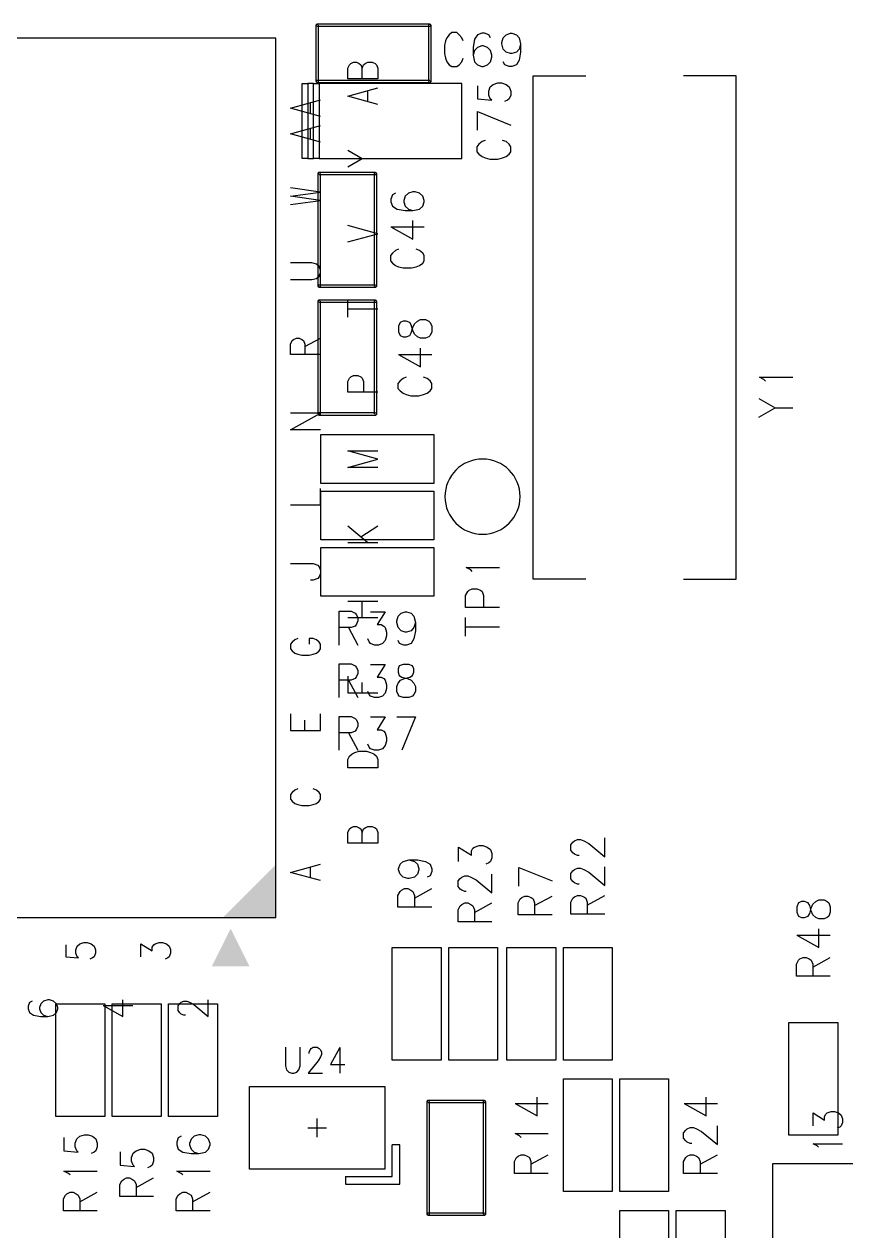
# Model space of a CAD drawing. Extents: x 295 to 953, y 10 to 290.
# Drawn here: x 682.5 to 726.2, y 149.9 to 214.2 of the extents above; entities that cross this region are included whole.
import ezdxf

# ---------------------------------------------------------------- set-up
doc = ezdxf.new("R2010")
doc.units = 0
doc.header["$LTSCALE"] = 5
doc.header["$MEASUREMENT"] = 0
doc.layers.add('13_C-SILK_GBR', color=7, linetype='CONTINUOUS')

msp = doc.modelspace()

# ---------------------------------------------------------------- linework, layer by layer
at = {"layer": '13_C-SILK_GBR', "color": 7}
for p, q in [((698.024, 214.12), (698.058, 214.154)), ((698.058, 214.154), (698.024, 214.12)), ((698.024, 214.1), (698.024, 214.12)), ((698.024, 214.12), (698.024, 214.08)), ((698.024, 211.1), (698.024, 214.1)), ((698.024, 214.08), (698.058, 214.046)), ((698.058, 214.154), (698.098, 214.154)), ((698.078, 214.154), (698.058, 214.154)), ((704.078, 214.154), (698.078, 214.154)), ((698.078, 214.046), (704.078, 214.046)), ((698.098, 214.154), (698.132, 214.12)), ((698.132, 214.1), (698.132, 211.1)), ((704.024, 214.12), (704.058, 214.154)), ((704.024, 214.1), (704.024, 214.12)), ((704.024, 211.1), (704.024, 214.1)), ((704.058, 214.154), (704.098, 214.154)), ((704.078, 214.046), (704.098, 214.046)), ((704.132, 214.12), (704.098, 214.154)), ((704.098, 214.154), (704.132, 214.12)), ((704.098, 214.046), (704.132, 214.08)), ((704.132, 214.08), (704.132, 214.12)), ((704.132, 214.1), (704.132, 211.1)), ((695.878, 213.4), (649.078, 213.4)), ((695.878, 166.6), (695.878, 213.4)), ((704.98, 213.428), (704.91, 213.264)), ((705.11, 213.59), (704.98, 213.428)), ((705.238, 213.7), (705.11, 213.59)), ((705.508, 213.7), (705.238, 213.7)), ((705.636, 213.59), (705.508, 213.7)), ((705.776, 213.428), (705.636, 213.59)), ((705.846, 213.264), (705.776, 213.428)), ((706.45, 213.346), (706.38, 212.91)), ((706.61, 213.59), (706.45, 213.346)), ((706.838, 213.672), (706.61, 213.59)), ((706.988, 213.672), (706.838, 213.672)), ((707.216, 213.59), (706.988, 213.672)), ((707.296, 213.428), (707.216, 213.59)), ((707.91, 213.182), (707.98, 213.428)), ((707.98, 213.428), (708.14, 213.59)), ((708.14, 213.59), (708.368, 213.672)), ((708.368, 213.672), (708.438, 213.672)), ((708.438, 213.672), (708.676, 213.59)), ((708.676, 213.59), (708.826, 213.428)), ((708.826, 213.428), (708.906, 213.1)), ((704.91, 213.264), (704.85, 213.018)), ((704.85, 213.018), (704.85, 212.582)), ((706.38, 212.91), (706.38, 212.5)), ((706.45, 212.746), (706.38, 212.5)), ((706.61, 212.91), (706.45, 212.746)), ((706.838, 212.99), (706.61, 212.91)), ((706.908, 212.99), (706.838, 212.99)), ((707.136, 212.91), (706.908, 212.99)), ((707.296, 212.746), (707.136, 212.91)), ((707.376, 212.5), (707.296, 212.746)), ((707.91, 213.1), (707.91, 213.182)), ((707.98, 212.828), (707.91, 213.1)), ((708.14, 212.664), (707.98, 212.828)), ((708.368, 212.582), (708.14, 212.664)), ((708.676, 212.664), (708.438, 212.582)), ((708.826, 212.828), (708.676, 212.664)), ((708.906, 213.1), (708.826, 212.828)), ((708.906, 212.664), (708.826, 212.228)), ((708.906, 213.1), (708.906, 212.664)), ((699.8, 211.99), (699.874, 212.052)), ((699.874, 212.052), (700.02, 212.122)), ((700.02, 212.122), (700.164, 212.122)), ((700.164, 212.122), (700.31, 212.052)), ((700.31, 212.052), (700.408, 211.99)), ((700.552, 211.99), (700.626, 212.052)), ((700.626, 212.052), (700.77, 212.122)), ((700.77, 212.122), (701.014, 212.122)), ((701.014, 212.122), (701.158, 212.052)), ((701.158, 212.052), (701.232, 211.99)), ((704.85, 212.582), (704.91, 212.336)), ((704.91, 212.336), (704.98, 212.146)), ((704.98, 212.146), (705.11, 211.982)), ((705.636, 211.982), (705.776, 212.146)), ((705.776, 212.146), (705.846, 212.336)), ((706.38, 212.5), (706.45, 212.146)), ((706.45, 212.146), (706.61, 211.982)), ((707.136, 211.982), (707.296, 212.146)), ((707.296, 212.146), (707.376, 212.39)), ((707.376, 212.39), (707.376, 212.5)), ((708.06, 211.982), (707.98, 212.146)), ((708.438, 212.582), (708.368, 212.582)), ((708.826, 212.228), (708.676, 211.982)), ((699.704, 211.804), (699.8, 211.99)), ((699.704, 211.238), (699.704, 211.804)), ((700.408, 211.99), (700.48, 211.804)), ((700.48, 211.804), (700.552, 211.99)), ((700.48, 211.238), (700.48, 211.804)), ((701.232, 211.99), (701.304, 211.804)), ((701.304, 211.804), (701.304, 211.238)), ((705.11, 211.982), (705.238, 211.9)), ((705.238, 211.9), (705.508, 211.9)), ((705.508, 211.9), (705.636, 211.982)), ((706.61, 211.982), (706.838, 211.9)), ((706.838, 211.9), (706.908, 211.9)), ((706.908, 211.9), (707.136, 211.982)), ((708.288, 211.9), (708.06, 211.982)), ((708.438, 211.9), (708.288, 211.9)), ((708.676, 211.982), (708.438, 211.9)), ((709.578, 184.6), (709.578, 211.4)), ((709.578, 211.4), (712.378, 211.4)), ((720.378, 211.4), (717.578, 211.4)), ((720.378, 184.6), (720.378, 211.4)), ((697.278, 207), (697.278, 211)), ((697.278, 211), (697.578, 211)), ((697.878, 211), (697.578, 211)), ((697.578, 211), (697.578, 207)), ((697.878, 207), (697.878, 211)), ((697.878, 211), (698.178, 211)), ((698.058, 211.154), (698.024, 211.12)), ((698.024, 211.12), (698.024, 211.08)), ((698.024, 211.08), (698.058, 211.046)), ((698.058, 211.046), (698.024, 211.08)), ((698.078, 211.154), (698.058, 211.154)), ((698.098, 211.046), (698.058, 211.046)), ((704.078, 211.154), (698.078, 211.154)), ((698.078, 211.046), (704.078, 211.046)), ((698.132, 211.08), (698.098, 211.046)), ((698.132, 211.1), (698.132, 211.08)), ((705.778, 211), (698.178, 211)), ((698.178, 211), (698.178, 207)), ((701.304, 211.238), (699.704, 211.238)), ((699.704, 210.312), (701.304, 210.762)), ((704.058, 211.046), (704.024, 211.08)), ((704.098, 211.046), (704.058, 211.046)), ((704.078, 211.046), (704.098, 211.046)), ((704.132, 211.12), (704.098, 211.154)), ((704.098, 211.046), (704.132, 211.08)), ((704.132, 211.08), (704.098, 211.046)), ((704.132, 211.08), (704.132, 211.12)), ((704.132, 211.1), (704.132, 211.08)), ((705.778, 207), (705.778, 211)), ((706.606, 210.878), (706.606, 210.172)), ((707.206, 210.59), (707.288, 210.808)), ((707.288, 210.808), (707.45, 210.948)), ((707.45, 210.948), (707.696, 211.028)), ((707.696, 211.028), (707.888, 211.028)), ((707.888, 211.028), (708.132, 210.948)), ((708.132, 210.948), (708.296, 210.808)), ((708.296, 210.808), (708.378, 210.59)), ((696.656, 209.672), (698.256, 210.122)), ((701.304, 209.878), (699.704, 210.312)), ((700.77, 210.038), (700.77, 210.594)), ((706.606, 210.172), (707.368, 210.102)), ((707.206, 210.38), (707.206, 210.59)), ((707.288, 210.172), (707.206, 210.38)), ((707.368, 210.102), (707.288, 210.172)), ((708.214, 210.102), (708.05, 210.032)), ((708.296, 210.172), (708.214, 210.102)), ((708.378, 210.38), (708.296, 210.172)), ((708.378, 210.59), (708.378, 210.38)), ((698.256, 209.238), (696.656, 209.672)), ((697.722, 209.398), (697.722, 209.954)), ((706.606, 208.502), (706.606, 209.498)), ((706.606, 209.498), (708.378, 208.782)), ((696.656, 208.312), (698.256, 208.762)), ((698.256, 207.878), (696.656, 208.312)), ((697.722, 208.038), (697.722, 208.594)), ((706.688, 207.758), (706.578, 207.63)), ((706.578, 207.63), (706.578, 207.36)), ((706.85, 207.898), (706.688, 207.758)), ((707.014, 207.968), (706.85, 207.898)), ((708.132, 207.898), (707.942, 207.968)), ((708.296, 207.758), (708.132, 207.898)), ((708.378, 207.63), (708.296, 207.758)), ((708.378, 207.36), (708.378, 207.63)), ((697.578, 207), (697.278, 207)), ((697.578, 207), (697.878, 207)), ((698.178, 207), (697.878, 207)), ((698.178, 207), (705.778, 207)), ((699.704, 207.442), (700.48, 207)), ((699.704, 206.558), (700.48, 207)), ((700.48, 207), (701.304, 207)), ((706.578, 207.36), (706.688, 207.232)), ((706.688, 207.232), (706.85, 207.102)), ((706.85, 207.102), (707.014, 207.032)), ((707.014, 207.032), (707.26, 206.972)), ((707.26, 206.972), (707.696, 206.972)), ((707.696, 206.972), (707.942, 207.032)), ((707.942, 207.032), (708.132, 207.102)), ((708.132, 207.102), (708.296, 207.232)), ((708.296, 207.232), (708.378, 207.36)), ((698.124, 206.22), (698.158, 206.254)), ((698.158, 206.254), (698.124, 206.22)), ((698.124, 206.2), (698.124, 206.22)), ((698.124, 206.22), (698.124, 206.18)), ((698.158, 206.254), (698.198, 206.254)), ((698.178, 206.254), (698.158, 206.254)), ((701.178, 206.254), (698.178, 206.254)), ((698.198, 206.254), (698.232, 206.22)), ((701.124, 206.22), (701.158, 206.254)), ((701.124, 206.2), (701.124, 206.22)), ((701.158, 206.254), (701.198, 206.254)), ((701.198, 206.254), (701.232, 206.22)), ((701.232, 206.22), (701.198, 206.254)), ((701.232, 206.18), (701.232, 206.22)), ((698.124, 200.2), (698.124, 206.2)), ((698.124, 206.18), (698.158, 206.146)), ((698.178, 206.146), (701.178, 206.146)), ((698.232, 206.2), (698.232, 200.2)), ((701.124, 200.2), (701.124, 206.2)), ((701.178, 206.146), (701.198, 206.146)), ((701.198, 206.146), (701.232, 206.18)), ((701.232, 206.2), (701.232, 200.2)), ((698.256, 205.212), (696.656, 205.442)), ((696.656, 204.992), (698.256, 205.212)), ((698.256, 204.77), (696.656, 204.992)), ((702.088, 205.068), (702.006, 204.84)), ((702.25, 205.148), (702.088, 205.068)), ((702.768, 204.988), (702.688, 204.76)), ((702.932, 205.148), (702.768, 204.988)), ((703.178, 205.228), (702.932, 205.148)), ((703.288, 205.228), (703.178, 205.228)), ((703.532, 205.148), (703.288, 205.228)), ((703.696, 204.988), (703.532, 205.148)), ((703.778, 204.76), (703.696, 204.988)), ((696.656, 204.558), (698.256, 204.77)), ((702.006, 204.84), (702.006, 204.69)), ((702.006, 204.69), (702.088, 204.462)), ((702.088, 204.462), (702.332, 204.302)), ((702.332, 204.302), (702.768, 204.232)), ((702.688, 204.76), (702.688, 204.69)), ((702.688, 204.69), (702.768, 204.462)), ((702.768, 204.462), (702.932, 204.302)), ((702.932, 204.302), (703.178, 204.232)), ((703.178, 204.232), (703.532, 204.302)), ((703.532, 204.302), (703.696, 204.462)), ((703.696, 204.462), (703.778, 204.69)), ((703.778, 204.69), (703.778, 204.76)), ((702.768, 204.232), (703.178, 204.232)), ((703.178, 202.702), (703.178, 203.698)), ((701.304, 202.992), (699.704, 203.442)), ((702.006, 203.36), (703.178, 202.702)), ((702.006, 203.36), (703.778, 203.36)), ((699.704, 202.558), (701.304, 202.992)), ((702.088, 201.958), (701.978, 201.83)), ((701.978, 201.83), (701.978, 201.56)), ((702.25, 202.098), (702.088, 201.958)), ((702.414, 202.168), (702.25, 202.098)), ((703.532, 202.098), (703.342, 202.168)), ((703.696, 201.958), (703.532, 202.098)), ((703.778, 201.83), (703.696, 201.958)), ((703.778, 201.56), (703.778, 201.83)), ((697.796, 201.442), (696.656, 201.442)), ((698.038, 201.372), (697.796, 201.442)), ((698.184, 201.248), (698.038, 201.372)), ((698.256, 201.062), (698.184, 201.248)), ((701.978, 201.56), (702.088, 201.432)), ((702.088, 201.432), (702.25, 201.302)), ((702.25, 201.302), (702.414, 201.232)), ((702.414, 201.232), (702.66, 201.172)), ((702.66, 201.172), (703.096, 201.172)), ((703.096, 201.172), (703.342, 201.232)), ((703.342, 201.232), (703.532, 201.302)), ((703.532, 201.302), (703.696, 201.432)), ((703.696, 201.432), (703.778, 201.56)), ((696.656, 200.558), (697.796, 200.558)), ((697.796, 200.558), (698.038, 200.62)), ((698.038, 200.62), (698.184, 200.744)), ((698.184, 200.744), (698.256, 200.938)), ((698.256, 200.938), (698.256, 201.062)), ((698.158, 200.254), (698.124, 200.22)), ((698.124, 200.22), (698.124, 200.18)), ((698.124, 200.18), (698.158, 200.146)), ((698.158, 200.146), (698.124, 200.18)), ((698.178, 200.254), (698.158, 200.254)), ((698.198, 200.146), (698.158, 200.146)), ((701.178, 200.254), (698.178, 200.254)), ((698.178, 200.146), (701.178, 200.146)), ((698.232, 200.18), (698.198, 200.146)), ((698.232, 200.2), (698.232, 200.18)), ((701.158, 200.146), (701.124, 200.18)), ((701.198, 200.146), (701.158, 200.146)), ((701.178, 200.146), (701.198, 200.146)), ((701.232, 200.22), (701.198, 200.254)), ((701.232, 200.18), (701.198, 200.146)), ((701.198, 200.146), (701.232, 200.18)), ((701.232, 200.18), (701.232, 200.22)), ((701.232, 200.2), (701.232, 200.18)), ((698.124, 199.42), (698.158, 199.454)), ((698.158, 199.454), (698.124, 199.42)), ((698.124, 199.4), (698.124, 199.42)), ((698.124, 199.42), (698.124, 199.38)), ((698.124, 193.4), (698.124, 199.4)), ((698.124, 199.38), (698.158, 199.346)), ((698.158, 199.454), (698.198, 199.454)), ((698.178, 199.454), (698.158, 199.454)), ((701.178, 199.454), (698.178, 199.454)), ((698.178, 199.346), (701.178, 199.346)), ((698.198, 199.454), (698.232, 199.42)), ((698.232, 199.4), (698.232, 193.4)), ((699.704, 198.558), (699.704, 199.442)), ((701.124, 199.42), (701.158, 199.454)), ((701.124, 199.4), (701.124, 199.42)), ((701.124, 193.4), (701.124, 199.4)), ((701.158, 199.454), (701.198, 199.454)), ((701.178, 199.346), (701.198, 199.346)), ((701.232, 199.42), (701.198, 199.454)), ((701.198, 199.454), (701.232, 199.42)), ((701.198, 199.346), (701.232, 199.38)), ((701.232, 199.38), (701.232, 199.42)), ((701.232, 199.4), (701.232, 193.4)), ((699.704, 199), (701.304, 199)), ((702.488, 198.278), (702.406, 198.07)), ((702.406, 198.07), (702.406, 197.78)), ((702.65, 198.348), (702.488, 198.278)), ((702.814, 198.348), (702.65, 198.348)), ((703.006, 198.278), (702.814, 198.348)), ((703.088, 198.138), (703.006, 198.278)), ((703.168, 197.85), (703.088, 198.138)), ((703.088, 197.712), (703.168, 198)), ((703.168, 198), (703.25, 198.208)), ((703.25, 198.208), (703.414, 198.348)), ((703.414, 198.348), (703.578, 198.428)), ((703.578, 198.428), (703.85, 198.428)), ((703.85, 198.428), (704.014, 198.348)), ((704.014, 198.348), (704.096, 198.278)), ((704.096, 198.278), (704.178, 198.07)), ((704.178, 198.07), (704.178, 197.78)), ((696.656, 197.124), (696.752, 197.31)), ((696.752, 197.31), (696.826, 197.372)), ((696.826, 197.372), (696.972, 197.442)), ((696.972, 197.442), (697.116, 197.442)), ((697.116, 197.442), (697.262, 197.372)), ((697.262, 197.372), (697.36, 197.31)), ((697.36, 197.31), (697.432, 197.124)), ((697.432, 196.992), (698.256, 197.442)), ((702.406, 197.78), (702.488, 197.572)), ((702.488, 197.572), (702.65, 197.502)), ((702.65, 197.502), (702.814, 197.502)), ((702.814, 197.502), (703.006, 197.572)), ((703.006, 197.572), (703.088, 197.712)), ((703.25, 197.642), (703.168, 197.85)), ((703.414, 197.502), (703.25, 197.642)), ((703.578, 197.432), (703.414, 197.502)), ((703.85, 197.432), (703.578, 197.432)), ((704.014, 197.502), (703.85, 197.432)), ((704.096, 197.572), (704.014, 197.502)), ((704.178, 197.78), (704.096, 197.572)), ((696.656, 196.558), (696.656, 197.124)), ((697.432, 197.124), (697.432, 196.558)), ((703.578, 195.902), (703.578, 196.898)), ((698.256, 196.558), (696.656, 196.558)), ((702.406, 196.56), (703.578, 195.902)), ((702.406, 196.56), (704.178, 196.56)), ((699.704, 195.124), (699.8, 195.31)), ((699.8, 195.31), (699.874, 195.372)), ((699.874, 195.372), (700.02, 195.442)), ((700.02, 195.442), (700.238, 195.442)), ((700.238, 195.442), (700.408, 195.372)), ((700.408, 195.372), (700.48, 195.31)), ((700.48, 195.31), (700.552, 195.124)), ((702.65, 195.298), (702.488, 195.158)), ((702.814, 195.368), (702.65, 195.298)), ((703.932, 195.298), (703.742, 195.368)), ((704.096, 195.158), (703.932, 195.298)), ((721.85, 195.236), (721.606, 195.354)), ((721.606, 195.354), (723.378, 195.354)), ((699.704, 194.558), (699.704, 195.124)), ((700.552, 195.124), (700.552, 194.558)), ((702.488, 195.158), (702.378, 195.03)), ((702.378, 195.03), (702.378, 194.76)), ((702.378, 194.76), (702.488, 194.632)), ((704.178, 195.03), (704.096, 195.158)), ((704.096, 194.632), (704.178, 194.76)), ((704.178, 194.76), (704.178, 195.03)), ((721.932, 195.156), (721.85, 195.236)), ((701.304, 194.558), (699.704, 194.558)), ((702.488, 194.632), (702.65, 194.502)), ((702.65, 194.502), (702.814, 194.432)), ((702.814, 194.432), (703.06, 194.372)), ((703.06, 194.372), (703.496, 194.372)), ((703.496, 194.372), (703.742, 194.432)), ((703.742, 194.432), (703.932, 194.502)), ((703.932, 194.502), (704.096, 194.632)), ((721.578, 194.232), (722.45, 193.734)), ((696.656, 192.558), (698.256, 193.442)), ((698.256, 193.442), (696.656, 193.442)), ((698.158, 193.454), (698.124, 193.42)), ((698.124, 193.42), (698.124, 193.38)), ((698.158, 193.346), (698.124, 193.38)), ((698.124, 193.38), (698.158, 193.346)), ((698.178, 193.454), (698.158, 193.454)), ((701.178, 193.454), (698.178, 193.454)), ((698.232, 193.38), (698.198, 193.346)), ((698.232, 193.4), (698.232, 193.38)), ((701.158, 193.346), (701.124, 193.38)), ((701.232, 193.42), (701.198, 193.454)), ((701.232, 193.38), (701.198, 193.346)), ((701.198, 193.346), (701.232, 193.38)), ((701.232, 193.38), (701.232, 193.42)), ((701.232, 193.4), (701.232, 193.38)), ((721.578, 193.238), (722.45, 193.734)), ((722.45, 193.734), (723.378, 193.734)), ((698.198, 193.346), (698.158, 193.346)), ((698.178, 193.346), (701.178, 193.346)), ((701.198, 193.346), (701.158, 193.346)), ((701.178, 193.346), (701.198, 193.346)), ((698.256, 192.558), (696.656, 192.558)), ((698.278, 189.7), (698.278, 192.3)), ((698.278, 192.3), (704.278, 192.3)), ((704.278, 192.3), (704.278, 189.7)), ((701.304, 191), (699.704, 191.442)), ((699.704, 191.442), (701.304, 191.442)), ((699.704, 190.558), (701.304, 191)), ((701.304, 190.558), (699.704, 190.558)), ((704.278, 189.7), (698.278, 189.7)), ((698.256, 188.558), (698.256, 189.442)), ((698.278, 186.7), (698.278, 189.3)), ((698.278, 189.3), (704.278, 189.3)), ((704.278, 189.3), (704.278, 186.7)), ((696.656, 188.558), (698.256, 188.558)), ((699.704, 187.442), (700.77, 186.558)), ((700.408, 186.868), (701.304, 187.442)), ((704.278, 186.7), (698.278, 186.7)), ((698.278, 183.7), (698.278, 186.3)), ((698.278, 186.3), (704.278, 186.3)), ((699.704, 186.558), (701.304, 186.558)), ((704.278, 186.3), (704.278, 183.7)), ((696.656, 185.434), (697.868, 185.434)), ((697.868, 185.434), (698.11, 185.344)), ((698.11, 185.344), (698.184, 185.256)), ((698.184, 185.256), (698.256, 185.088)), ((698.256, 185.088), (698.256, 184.902)), ((706.25, 185.1), (706.006, 185.22)), ((706.006, 185.22), (707.778, 185.22)), ((706.332, 185.02), (706.25, 185.1)), ((697.868, 184.558), (697.722, 184.558)), ((698.11, 184.646), (697.868, 184.558)), ((698.184, 184.734), (698.11, 184.646)), ((698.256, 184.902), (698.184, 184.734)), ((712.378, 184.6), (709.578, 184.6)), ((717.578, 184.6), (720.378, 184.6)), ((705.978, 183.74), (706.088, 183.948)), ((705.978, 183.102), (705.978, 183.74)), ((706.088, 183.948), (706.168, 184.018)), ((706.168, 184.018), (706.332, 184.098)), ((706.332, 184.098), (706.578, 184.098)), ((706.578, 184.098), (706.768, 184.018)), ((706.768, 184.018), (706.85, 183.948)), ((706.85, 183.948), (706.932, 183.74)), ((706.932, 183.74), (706.932, 183.102)), ((704.278, 183.7), (698.278, 183.7)), ((699.704, 183.442), (701.304, 183.442)), ((700.48, 182.558), (700.48, 183.442)), ((707.778, 183.102), (705.978, 183.102)), ((699.25, 181.1), (699.25, 182.9)), ((699.25, 182.9), (699.888, 182.9)), ((699.704, 182.558), (701.304, 182.558)), ((699.888, 182.9), (700.096, 182.79)), ((700.096, 182.79), (700.166, 182.71)), ((700.166, 182.71), (700.246, 182.546)), ((700.246, 182.546), (700.246, 182.382)), ((700.92, 182.872), (701.696, 182.872)), ((701.696, 182.872), (701.268, 182.19)), ((702.31, 182.382), (702.38, 182.628)), ((702.38, 182.628), (702.54, 182.79)), ((702.54, 182.79), (702.768, 182.872)), ((702.768, 182.872), (702.838, 182.872)), ((702.838, 182.872), (703.076, 182.79)), ((703.076, 182.79), (703.226, 182.628)), ((703.226, 182.628), (703.306, 182.3)), ((705.978, 181.572), (705.978, 182.568)), ((699.888, 182.028), (699.25, 182.028)), ((699.738, 182.028), (700.246, 181.1)), ((700.096, 182.11), (699.888, 182.028)), ((700.166, 182.218), (700.096, 182.11)), ((700.246, 182.382), (700.166, 182.218)), ((701.268, 182.19), (701.486, 182.19)), ((701.486, 182.19), (701.626, 182.11)), ((701.626, 182.11), (701.696, 182.028)), ((701.696, 182.028), (701.776, 181.782)), ((702.31, 182.3), (702.31, 182.382)), ((702.38, 182.028), (702.31, 182.3)), ((702.54, 181.864), (702.38, 182.028)), ((702.768, 181.782), (702.54, 181.864)), ((703.076, 181.864), (702.838, 181.782)), ((703.226, 182.028), (703.076, 181.864)), ((703.306, 182.3), (703.226, 182.028)), ((703.306, 181.864), (703.226, 181.428)), ((703.306, 182.3), (703.306, 181.864)), ((705.978, 182.07), (707.778, 182.07)), ((696.752, 181.256), (696.656, 181.142)), ((696.898, 181.38), (696.752, 181.256)), ((697.044, 181.442), (696.898, 181.38)), ((697.868, 181.442), (697.65, 181.442)), ((697.65, 181.442), (697.65, 181.142)), ((698.038, 181.38), (697.868, 181.442)), ((698.184, 181.256), (698.038, 181.38)), ((698.256, 181.142), (698.184, 181.256)), ((700.85, 181.264), (700.78, 181.428)), ((700.92, 181.182), (700.85, 181.264)), ((701.128, 181.1), (700.92, 181.182)), ((701.556, 181.182), (701.348, 181.1)), ((701.696, 181.346), (701.556, 181.182)), ((701.776, 181.59), (701.696, 181.346)), ((701.776, 181.782), (701.776, 181.59)), ((702.46, 181.182), (702.38, 181.346)), ((702.688, 181.1), (702.46, 181.182)), ((702.838, 181.782), (702.768, 181.782)), ((703.076, 181.182), (702.838, 181.1)), ((703.226, 181.428), (703.076, 181.182)), ((696.656, 181.142), (696.656, 180.902)), ((696.656, 180.902), (696.752, 180.788)), ((696.752, 180.788), (696.898, 180.672)), ((696.898, 180.672), (697.044, 180.612)), ((697.044, 180.612), (697.262, 180.558)), ((697.262, 180.558), (697.65, 180.558)), ((697.65, 180.558), (697.868, 180.612)), ((697.868, 180.612), (698.038, 180.672)), ((698.038, 180.672), (698.184, 180.788)), ((698.184, 180.788), (698.256, 180.902)), ((698.256, 180.902), (698.256, 181.142)), ((701.348, 181.1), (701.128, 181.1)), ((702.838, 181.1), (702.688, 181.1)), ((699.25, 178.3), (699.25, 180.1)), ((699.25, 180.1), (699.888, 180.1)), ((699.888, 180.1), (700.096, 179.99)), ((700.096, 179.99), (700.166, 179.91)), ((700.166, 179.91), (700.246, 179.746)), ((700.92, 180.072), (701.696, 180.072)), ((701.696, 180.072), (701.268, 179.39)), ((702.45, 179.99), (702.38, 179.828)), ((702.658, 180.072), (702.45, 179.99)), ((702.948, 180.072), (702.658, 180.072)), ((703.156, 179.99), (702.948, 180.072)), ((703.226, 179.828), (703.156, 179.99)), ((699.704, 179.442), (699.704, 178.558)), ((700.096, 179.31), (699.888, 179.228)), ((700.166, 179.418), (700.096, 179.31)), ((700.246, 179.582), (700.166, 179.418)), ((700.246, 179.746), (700.246, 179.582)), ((701.268, 179.39), (701.486, 179.39)), ((701.486, 179.39), (701.626, 179.31)), ((701.626, 179.31), (701.696, 179.228)), ((702.38, 179.828), (702.38, 179.664)), ((702.38, 179.664), (702.45, 179.472)), ((702.45, 179.472), (702.59, 179.39)), ((702.52, 179.228), (702.728, 179.31)), ((702.59, 179.39), (702.878, 179.31)), ((702.728, 179.31), (703.016, 179.39)), ((702.878, 179.31), (703.086, 179.228)), ((703.016, 179.39), (703.156, 179.472)), ((703.156, 179.472), (703.226, 179.664)), ((703.226, 179.664), (703.226, 179.828)), ((699.888, 179.228), (699.25, 179.228)), ((699.738, 179.228), (700.246, 178.3)), ((700.48, 178.558), (700.48, 179.098)), ((700.85, 178.464), (700.78, 178.628)), ((701.696, 179.228), (701.776, 178.982)), ((701.776, 178.79), (701.696, 178.546)), ((701.776, 178.982), (701.776, 178.79)), ((702.31, 178.9), (702.38, 179.064)), ((702.31, 178.628), (702.31, 178.9)), ((702.38, 178.464), (702.31, 178.628)), ((702.38, 179.064), (702.52, 179.228)), ((703.086, 179.228), (703.226, 179.064)), ((703.226, 179.064), (703.306, 178.9)), ((703.306, 178.628), (703.226, 178.464)), ((703.306, 178.9), (703.306, 178.628)), ((699.704, 178.558), (701.304, 178.558)), ((700.92, 178.382), (700.85, 178.464)), ((701.128, 178.3), (700.92, 178.382)), ((701.348, 178.3), (701.128, 178.3)), ((701.556, 178.382), (701.348, 178.3)), ((701.696, 178.546), (701.556, 178.382)), ((702.45, 178.382), (702.38, 178.464)), ((702.658, 178.3), (702.45, 178.382)), ((702.948, 178.3), (702.658, 178.3)), ((703.156, 178.382), (702.948, 178.3)), ((703.226, 178.464), (703.156, 178.382)), ((696.656, 177.442), (696.656, 176.558)), ((698.256, 176.558), (698.256, 177.442)), ((697.432, 176.558), (697.432, 177.098)), ((699.25, 175.5), (699.25, 177.3)), ((699.25, 177.3), (699.888, 177.3)), ((699.888, 177.3), (700.096, 177.19)), ((700.096, 177.19), (700.166, 177.11)), ((700.166, 177.11), (700.246, 176.946)), ((700.246, 176.782), (700.166, 176.618)), ((700.246, 176.946), (700.246, 176.782)), ((700.92, 177.272), (701.696, 177.272)), ((701.696, 177.272), (701.268, 176.59)), ((702.31, 177.272), (703.306, 177.272)), ((703.306, 177.272), (702.59, 175.5)), ((696.656, 176.558), (698.256, 176.558)), ((699.888, 176.428), (699.25, 176.428)), ((699.738, 176.428), (700.246, 175.5)), ((700.096, 176.51), (699.888, 176.428)), ((700.166, 176.618), (700.096, 176.51)), ((701.268, 176.59), (701.486, 176.59)), ((701.486, 176.59), (701.626, 176.51)), ((701.626, 176.51), (701.696, 176.428)), ((701.696, 176.428), (701.776, 176.182)), ((701.776, 176.182), (701.776, 175.99)), ((700.092, 175.372), (700.31, 175.442)), ((700.31, 175.442), (700.698, 175.442)), ((700.698, 175.442), (700.916, 175.372)), ((700.85, 175.664), (700.78, 175.828)), ((700.92, 175.582), (700.85, 175.664)), ((701.128, 175.5), (700.92, 175.582)), ((701.348, 175.5), (701.128, 175.5)), ((701.556, 175.582), (701.348, 175.5)), ((701.696, 175.746), (701.556, 175.582)), ((701.776, 175.99), (701.696, 175.746)), ((699.704, 175), (699.8, 175.186)), ((699.704, 174.558), (699.704, 175)), ((699.8, 175.186), (699.946, 175.31)), ((699.946, 175.31), (700.092, 175.372)), ((700.916, 175.372), (701.086, 175.31)), ((701.086, 175.31), (701.232, 175.186)), ((701.232, 175.186), (701.304, 175)), ((701.304, 175), (701.304, 174.558)), ((701.304, 174.558), (699.704, 174.558)), ((696.752, 173.256), (696.656, 173.142)), ((696.656, 173.142), (696.656, 172.902)), ((696.656, 172.902), (696.752, 172.788)), ((696.898, 173.38), (696.752, 173.256)), ((697.044, 173.442), (696.898, 173.38)), ((698.038, 173.38), (697.868, 173.442)), ((698.184, 173.256), (698.038, 173.38)), ((698.256, 173.142), (698.184, 173.256)), ((698.184, 172.788), (698.256, 172.902)), ((698.256, 172.902), (698.256, 173.142)), ((696.752, 172.788), (696.898, 172.672)), ((696.898, 172.672), (697.044, 172.612)), ((697.044, 172.612), (697.262, 172.558)), ((697.262, 172.558), (697.65, 172.558)), ((697.65, 172.558), (697.868, 172.612)), ((697.868, 172.612), (698.038, 172.672)), ((698.038, 172.672), (698.184, 172.788)), ((699.704, 171.124), (699.8, 171.31)), ((699.704, 170.558), (699.704, 171.124)), ((699.8, 171.31), (699.874, 171.372)), ((699.874, 171.372), (700.02, 171.442)), ((700.02, 171.442), (700.164, 171.442)), ((700.164, 171.442), (700.31, 171.372)), ((700.31, 171.372), (700.408, 171.31)), ((700.408, 171.31), (700.48, 171.124)), ((700.48, 171.124), (700.552, 171.31)), ((700.48, 170.558), (700.48, 171.124)), ((700.552, 171.31), (700.626, 171.372)), ((700.626, 171.372), (700.77, 171.442)), ((700.77, 171.442), (701.014, 171.442)), ((701.014, 171.442), (701.158, 171.372)), ((701.158, 171.372), (701.232, 171.31)), ((701.232, 171.31), (701.304, 171.124)), ((701.304, 171.124), (701.304, 170.558)), ((701.304, 170.558), (699.704, 170.558)), ((705.606, 169.572), (705.606, 170.348)), ((705.606, 170.348), (706.288, 169.92)), ((706.288, 170.138), (706.368, 170.278)), ((706.368, 170.278), (706.45, 170.348)), ((706.45, 170.348), (706.696, 170.428)), ((706.696, 170.428), (706.888, 170.428)), ((706.888, 170.428), (707.132, 170.348)), ((707.132, 170.348), (707.296, 170.208)), ((711.578, 170.47), (711.688, 170.608)), ((711.578, 170.18), (711.578, 170.47)), ((711.688, 170.608), (711.768, 170.678)), ((711.768, 170.678), (711.932, 170.748)), ((711.932, 170.748), (712.096, 170.748)), ((712.096, 170.748), (712.26, 170.678)), ((712.26, 170.678), (712.532, 170.538)), ((712.532, 170.538), (713.378, 169.832)), ((713.378, 169.832), (713.378, 170.828)), ((702.65, 169.582), (702.978, 169.662)), ((702.978, 169.662), (703.25, 169.582)), ((702.978, 169.662), (703.414, 169.662)), ((703.414, 169.662), (703.85, 169.582)), ((706.288, 169.92), (706.288, 170.138)), ((707.296, 170.208), (707.378, 170)), ((707.378, 169.78), (707.296, 169.572)), ((707.378, 170), (707.378, 169.78)), ((711.688, 170.042), (711.578, 170.18)), ((711.768, 169.972), (711.688, 170.042)), ((711.932, 169.902), (711.768, 169.972)), ((712.014, 169.902), (711.932, 169.902)), ((696.656, 168.992), (698.256, 169.442)), ((698.256, 168.558), (696.656, 168.992)), ((697.722, 168.718), (697.722, 169.274)), ((702.406, 169.194), (702.488, 169.434)), ((702.406, 169.126), (702.406, 169.194)), ((702.488, 168.896), (702.406, 169.126)), ((702.488, 169.434), (702.65, 169.582)), ((703.25, 169.582), (703.414, 169.434)), ((703.414, 169.434), (703.496, 169.194)), ((703.496, 169.126), (703.414, 168.896)), ((703.496, 169.194), (703.496, 169.126)), ((703.85, 169.582), (704.096, 169.434)), ((704.096, 169.434), (704.178, 169.194)), ((704.178, 169.046), (704.096, 168.816)), ((704.178, 169.194), (704.178, 169.046)), ((707.214, 169.502), (707.05, 169.432)), ((707.296, 169.572), (707.214, 169.502)), ((708.806, 168.268), (708.806, 169.262)), ((708.806, 169.262), (710.578, 168.546)), ((711.578, 168.94), (711.688, 169.078)), ((711.688, 169.078), (711.768, 169.148)), ((711.768, 169.148), (711.932, 169.218)), ((711.932, 169.218), (712.096, 169.218)), ((712.096, 169.218), (712.26, 169.148)), ((712.26, 169.148), (712.532, 169.008)), ((712.532, 169.008), (713.378, 168.302)), ((713.378, 168.302), (713.378, 169.298)), ((702.65, 168.738), (702.488, 168.896)), ((702.896, 168.668), (702.65, 168.738)), ((702.978, 168.668), (702.896, 168.668)), ((703.25, 168.738), (702.978, 168.668)), ((703.414, 168.896), (703.25, 168.738)), ((704.096, 168.816), (703.932, 168.738)), ((705.578, 168.54), (705.688, 168.678)), ((705.578, 168.25), (705.578, 168.54)), ((705.688, 168.678), (705.768, 168.748)), ((705.768, 168.748), (705.932, 168.818)), ((705.932, 168.818), (706.096, 168.818)), ((706.096, 168.818), (706.26, 168.748)), ((706.26, 168.748), (706.532, 168.608)), ((706.532, 168.608), (707.378, 167.902)), ((707.378, 167.902), (707.378, 168.898)), ((711.578, 168.65), (711.578, 168.94)), ((711.688, 168.512), (711.578, 168.65)), ((711.768, 168.442), (711.688, 168.512)), ((711.932, 168.372), (711.768, 168.442)), ((712.014, 168.372), (711.932, 168.372)), ((702.378, 167.774), (702.488, 167.984)), ((702.378, 167.138), (702.378, 167.774)), ((702.488, 167.984), (702.568, 168.052)), ((702.568, 168.052), (702.732, 168.132)), ((702.732, 168.132), (702.896, 168.132)), ((702.896, 168.132), (703.06, 168.052)), ((703.06, 168.052), (703.168, 167.984)), ((703.168, 167.984), (703.25, 167.774)), ((703.25, 167.626), (704.178, 168.132)), ((703.25, 167.774), (703.25, 167.138)), ((705.688, 168.112), (705.578, 168.25)), ((705.768, 168.042), (705.688, 168.112)), ((705.932, 167.972), (705.768, 168.042)), ((706.014, 167.972), (705.932, 167.972)), ((708.968, 167.652), (709.132, 167.732)), ((709.132, 167.732), (709.296, 167.732)), ((709.296, 167.732), (709.46, 167.652)), ((709.65, 167.226), (710.578, 167.732)), ((711.688, 167.618), (711.768, 167.688)), ((711.768, 167.688), (711.932, 167.768)), ((711.932, 167.768), (712.096, 167.768)), ((712.096, 167.768), (712.26, 167.688)), ((712.26, 167.688), (712.368, 167.618)), ((712.45, 167.26), (713.378, 167.768)), ((704.178, 167.138), (702.378, 167.138)), ((705.578, 167.01), (705.688, 167.218)), ((705.688, 167.218), (705.768, 167.288)), ((705.768, 167.288), (705.932, 167.368)), ((705.932, 167.368), (706.096, 167.368)), ((706.096, 167.368), (706.26, 167.288)), ((706.26, 167.288), (706.368, 167.218)), ((706.368, 167.218), (706.45, 167.01)), ((706.45, 166.86), (707.378, 167.368)), ((708.778, 167.374), (708.888, 167.584)), ((708.778, 166.738), (708.778, 167.374)), ((708.888, 167.584), (708.968, 167.652)), ((709.46, 167.652), (709.568, 167.584)), ((709.568, 167.584), (709.65, 167.374)), ((709.65, 167.374), (709.65, 166.738)), ((711.578, 167.41), (711.688, 167.618)), ((711.578, 166.772), (711.578, 167.41)), ((712.368, 167.618), (712.45, 167.41)), ((712.45, 167.41), (712.45, 166.772)), ((723.688, 167.378), (723.606, 167.17)), ((723.606, 167.17), (723.606, 166.88)), ((723.85, 167.448), (723.688, 167.378)), ((724.014, 167.448), (723.85, 167.448)), ((724.206, 167.378), (724.014, 167.448)), ((724.288, 167.238), (724.206, 167.378)), ((724.368, 166.95), (724.288, 167.238)), ((724.288, 166.812), (724.368, 167.1)), ((724.368, 167.1), (724.45, 167.308)), ((724.45, 167.308), (724.614, 167.448)), ((724.614, 167.448), (724.778, 167.528)), ((724.778, 167.528), (725.05, 167.528)), ((725.05, 167.528), (725.214, 167.448)), ((725.214, 167.448), (725.296, 167.378)), ((725.296, 167.378), (725.378, 167.17)), ((725.378, 167.17), (725.378, 166.88)), ((649.078, 166.6), (695.878, 166.6)), ((705.578, 166.372), (705.578, 167.01)), ((706.45, 167.01), (706.45, 166.372)), ((710.578, 166.738), (708.778, 166.738)), ((713.378, 166.772), (711.578, 166.772)), ((723.606, 166.88), (723.688, 166.672)), ((723.688, 166.672), (723.85, 166.602)), ((723.85, 166.602), (724.014, 166.602)), ((724.014, 166.602), (724.206, 166.672)), ((724.206, 166.672), (724.288, 166.812)), ((724.45, 166.742), (724.368, 166.95)), ((724.614, 166.602), (724.45, 166.742)), ((724.778, 166.532), (724.614, 166.602)), ((725.05, 166.532), (724.778, 166.532)), ((725.214, 166.602), (725.05, 166.532)), ((725.296, 166.672), (725.214, 166.602)), ((725.378, 166.88), (725.296, 166.672)), ((707.378, 166.372), (705.578, 166.372)), ((724.778, 165.002), (724.778, 165.998)), ((684.702, 165.132), (684.702, 164.504)), ((685.308, 165.07), (685.454, 165.194)), ((685.454, 165.194), (685.672, 165.264)), ((685.672, 165.264), (685.842, 165.264)), ((685.842, 165.264), (686.06, 165.194)), ((686.06, 165.194), (686.206, 165.07)), ((688.702, 164.504), (688.702, 165.194)), ((688.702, 165.194), (689.308, 164.814)), ((689.308, 165.008), (689.382, 165.132)), ((689.382, 165.132), (689.454, 165.194)), ((689.454, 165.194), (689.672, 165.264)), ((689.672, 165.264), (689.842, 165.264)), ((689.842, 165.264), (690.06, 165.194)), ((690.06, 165.194), (690.206, 165.07)), ((723.606, 165.66), (724.778, 165.002)), ((723.606, 165.66), (725.378, 165.66)), ((684.702, 164.504), (685.382, 164.442)), ((685.236, 164.876), (685.308, 165.07)), ((685.236, 164.69), (685.236, 164.876)), ((685.308, 164.504), (685.236, 164.69)), ((685.382, 164.442), (685.308, 164.504)), ((686.206, 164.504), (686.132, 164.442)), ((686.206, 165.07), (686.278, 164.876)), ((686.278, 164.69), (686.206, 164.504)), ((686.278, 164.876), (686.278, 164.69)), ((689.308, 164.814), (689.308, 165.008)), ((690.206, 164.504), (690.132, 164.442)), ((690.206, 165.07), (690.278, 164.884)), ((690.278, 164.69), (690.206, 164.504)), ((690.278, 164.884), (690.278, 164.69)), ((702.078, 159), (702.078, 165)), ((702.078, 165), (704.678, 165)), ((704.678, 165), (704.678, 159)), ((705.078, 159), (705.078, 165)), ((705.078, 165), (707.678, 165)), ((707.678, 165), (707.678, 159)), ((708.178, 159), (708.178, 165)), ((708.178, 165), (710.778, 165)), ((710.778, 165), (710.778, 159)), ((711.178, 159), (711.178, 165)), ((711.178, 165), (713.778, 165)), ((713.778, 165), (713.778, 159)), ((723.768, 164.388), (723.932, 164.468)), ((723.932, 164.468), (724.096, 164.468)), ((724.096, 164.468), (724.26, 164.388)), ((724.45, 163.96), (725.378, 164.468)), ((686.132, 164.442), (685.988, 164.38)), ((690.132, 164.442), (689.988, 164.38)), ((723.578, 164.11), (723.688, 164.318)), ((723.578, 163.472), (723.578, 164.11)), ((723.688, 164.318), (723.768, 164.388)), ((724.26, 164.388), (724.368, 164.318)), ((724.368, 164.318), (724.45, 164.11)), ((724.45, 164.11), (724.45, 163.472)), ((725.378, 163.472), (723.578, 163.472)), ((682.774, 162.074), (682.702, 161.872)), ((682.92, 162.146), (682.774, 162.074)), ((683.382, 162.004), (683.308, 161.8)), ((683.526, 162.146), (683.382, 162.004)), ((683.744, 162.216), (683.526, 162.146)), ((683.842, 162.216), (683.744, 162.216)), ((684.06, 162.146), (683.842, 162.216)), ((684.206, 162.004), (684.06, 162.146)), ((684.178, 156), (684.178, 162)), ((684.178, 162), (686.778, 162)), ((684.278, 161.8), (684.206, 162.004)), ((686.702, 161.916), (687.744, 161.332)), ((686.702, 161.916), (688.278, 161.916)), ((686.778, 162), (686.778, 156)), ((687.178, 156), (687.178, 162)), ((687.178, 162), (689.778, 162)), ((687.744, 161.332), (687.744, 162.216)), ((689.778, 162), (689.778, 156)), ((690.178, 156), (690.178, 162)), ((690.178, 162), (692.778, 162)), ((690.678, 161.898), (690.774, 162.022)), ((690.678, 161.642), (690.678, 161.898)), ((690.774, 162.022), (690.848, 162.084)), ((690.848, 162.084), (690.994, 162.146)), ((690.994, 162.146), (691.138, 162.146)), ((691.138, 162.146), (691.284, 162.084)), ((691.284, 162.084), (691.526, 161.96)), ((691.526, 161.96), (692.278, 161.332)), ((692.278, 161.332), (692.278, 162.216)), ((692.778, 162), (692.778, 156)), ((682.702, 161.872), (682.702, 161.738)), ((682.702, 161.738), (682.774, 161.536)), ((682.774, 161.536), (682.994, 161.394)), ((682.994, 161.394), (683.382, 161.332)), ((683.308, 161.8), (683.308, 161.738)), ((683.308, 161.738), (683.382, 161.536)), ((683.382, 161.536), (683.526, 161.394)), ((683.382, 161.332), (683.744, 161.332)), ((683.526, 161.394), (683.744, 161.332)), ((683.744, 161.332), (684.06, 161.394)), ((684.06, 161.394), (684.206, 161.536)), ((684.206, 161.536), (684.278, 161.738)), ((684.278, 161.738), (684.278, 161.8)), ((690.774, 161.518), (690.678, 161.642)), ((690.848, 161.456), (690.774, 161.518)), ((690.994, 161.394), (690.848, 161.456)), ((691.066, 161.394), (690.994, 161.394)), ((723.178, 155), (723.178, 161)), ((723.178, 161), (725.778, 161)), ((725.778, 161), (725.778, 155)), ((696.402, 159.7), (696.402, 158.704)), ((697.174, 158.704), (697.174, 159.7)), ((697.646, 159.424), (697.7, 159.552)), ((697.646, 159.36), (697.646, 159.424)), ((697.7, 159.552), (697.754, 159.616)), ((697.754, 159.616), (697.862, 159.7)), ((697.862, 159.7), (698.086, 159.7)), ((698.086, 159.7), (698.194, 159.616)), ((698.194, 159.616), (698.248, 159.552)), ((698.248, 159.552), (698.302, 159.424)), ((698.302, 159.424), (698.302, 159.296)), ((699.292, 159.678), (698.782, 158.766)), ((699.292, 159.678), (699.292, 158.3)), ((696.402, 158.704), (696.456, 158.49)), ((697.112, 158.49), (697.174, 158.704)), ((698.14, 158.958), (697.592, 158.3)), ((698.248, 159.17), (698.14, 158.958)), ((698.302, 159.296), (698.248, 159.17)), ((698.782, 158.766), (699.554, 158.766)), ((704.678, 159), (702.078, 159)), ((707.678, 159), (705.078, 159)), ((710.778, 159), (708.178, 159)), ((713.778, 159), (711.178, 159)), ((696.456, 158.49), (696.564, 158.364)), ((696.564, 158.364), (696.734, 158.3)), ((696.734, 158.3), (696.842, 158.3)), ((696.842, 158.3), (697.004, 158.364)), ((697.004, 158.364), (697.112, 158.49)), ((697.592, 158.3), (698.364, 158.3)), ((694.478, 153.2), (694.478, 157.6)), ((694.478, 157.6), (701.678, 157.6)), ((701.678, 157.6), (701.678, 153.2)), ((711.178, 152), (711.178, 158)), ((711.178, 158), (713.778, 158)), ((713.778, 158), (713.778, 152)), ((714.178, 152), (714.178, 158)), ((714.178, 158), (716.778, 158)), ((716.778, 158), (716.778, 152)), ((703.924, 156.82), (703.958, 156.854)), ((703.958, 156.854), (703.924, 156.82)), ((703.924, 156.8), (703.924, 156.82)), ((703.924, 156.82), (703.924, 156.78)), ((703.924, 150.8), (703.924, 156.8)), ((703.924, 156.78), (703.958, 156.746)), ((703.958, 156.854), (703.998, 156.854)), ((703.978, 156.854), (703.958, 156.854)), ((706.978, 156.854), (703.978, 156.854)), ((703.998, 156.854), (704.032, 156.82)), ((704.032, 156.8), (704.032, 150.8)), ((706.924, 156.82), (706.958, 156.854)), ((706.924, 156.8), (706.924, 156.82)), ((706.924, 150.8), (706.924, 156.8)), ((706.958, 156.854), (706.998, 156.854)), ((707.032, 156.82), (706.998, 156.854)), ((706.998, 156.854), (707.032, 156.82)), ((706.998, 156.746), (707.032, 156.78)), ((707.032, 156.78), (707.032, 156.82)), ((707.032, 156.8), (707.032, 150.8)), ((709.778, 156.032), (709.778, 157.028)), ((718.778, 156.032), (718.778, 157.028)), ((703.978, 156.746), (706.978, 156.746)), ((706.978, 156.746), (706.998, 156.746)), ((708.606, 156.69), (709.778, 156.032)), ((708.606, 156.69), (710.378, 156.69)), ((717.606, 156.69), (718.778, 156.032)), ((717.606, 156.69), (719.378, 156.69)), ((724.462, 155.502), (724.462, 156.192)), ((724.462, 156.192), (725.068, 155.812)), ((725.068, 156.006), (725.142, 156.13)), ((725.142, 156.13), (725.214, 156.192)), ((725.214, 156.192), (725.432, 156.262)), ((725.432, 156.262), (725.602, 156.262)), ((725.602, 156.262), (725.82, 156.192)), ((725.82, 156.192), (725.966, 156.068)), ((686.778, 156), (684.178, 156)), ((689.778, 156), (687.178, 156)), ((692.778, 156), (690.178, 156)), ((698.078, 154.9), (698.078, 155.9)), ((719.378, 154.502), (719.378, 155.498)), ((725.068, 155.812), (725.068, 156.006)), ((725.966, 155.502), (725.892, 155.44)), ((725.966, 156.068), (726.038, 155.882)), ((726.038, 155.688), (725.966, 155.502)), ((726.038, 155.882), (726.038, 155.688)), ((684.606, 154.878), (684.606, 154.172)), ((685.288, 154.808), (685.45, 154.948)), ((685.45, 154.948), (685.696, 155.028)), ((685.696, 155.028), (685.888, 155.028)), ((685.888, 155.028), (686.132, 154.948)), ((686.132, 154.948), (686.296, 154.808)), ((690.688, 154.868), (690.606, 154.64)), ((690.85, 154.948), (690.688, 154.868)), ((691.532, 154.948), (691.368, 154.788)), ((691.778, 155.028), (691.532, 154.948)), ((691.888, 155.028), (691.778, 155.028)), ((692.132, 154.948), (691.888, 155.028)), ((692.296, 154.788), (692.132, 154.948)), ((697.578, 155.4), (698.578, 155.4)), ((708.85, 154.97), (708.606, 155.09)), ((708.606, 155.09), (710.378, 155.09)), ((708.932, 154.89), (708.85, 154.97)), ((717.578, 155.14), (717.688, 155.278)), ((717.578, 154.85), (717.578, 155.14)), ((717.688, 154.712), (717.578, 154.85)), ((717.688, 155.278), (717.768, 155.348)), ((717.768, 155.348), (717.932, 155.418)), ((717.932, 155.418), (718.096, 155.418)), ((718.096, 155.418), (718.26, 155.348)), ((718.26, 155.348), (718.532, 155.208)), ((718.532, 155.208), (719.378, 154.502)), ((725.778, 155), (723.178, 155)), ((725.892, 155.44), (725.748, 155.378)), ((685.206, 154.59), (685.288, 154.808)), ((685.206, 154.38), (685.206, 154.59)), ((685.288, 154.172), (685.206, 154.38)), ((686.296, 154.808), (686.378, 154.59)), ((686.378, 154.38), (686.296, 154.172)), ((686.378, 154.59), (686.378, 154.38)), ((688.288, 154.044), (688.45, 154.182)), ((688.45, 154.182), (688.696, 154.262)), ((688.696, 154.262), (688.888, 154.262)), ((688.888, 154.262), (689.132, 154.182)), ((689.132, 154.182), (689.296, 154.044)), ((690.606, 154.64), (690.606, 154.49)), ((690.606, 154.49), (690.688, 154.262)), ((690.688, 154.262), (690.932, 154.102)), ((691.368, 154.788), (691.288, 154.56)), ((691.288, 154.56), (691.288, 154.49)), ((691.288, 154.49), (691.368, 154.262)), ((691.368, 154.262), (691.532, 154.102)), ((692.132, 154.102), (692.296, 154.262)), ((692.378, 154.56), (692.296, 154.788)), ((692.296, 154.262), (692.378, 154.49)), ((692.378, 154.49), (692.378, 154.56)), ((702.078, 152.8), (702.078, 154.5)), ((702.478, 154.5), (702.078, 154.5)), ((702.478, 152.4), (702.478, 154.5)), ((717.768, 154.642), (717.688, 154.712)), ((717.932, 154.572), (717.768, 154.642)), ((718.014, 154.572), (717.932, 154.572)), ((724.68, 154.434), (724.462, 154.54)), ((724.462, 154.54), (726.038, 154.54)), ((724.754, 154.362), (724.68, 154.434)), ((684.606, 154.172), (685.368, 154.102)), ((685.368, 154.102), (685.288, 154.172)), ((686.214, 154.102), (686.05, 154.032)), ((686.296, 154.172), (686.214, 154.102)), ((687.606, 154.114), (687.606, 153.406)), ((688.206, 153.824), (688.288, 154.044)), ((688.206, 153.616), (688.206, 153.824)), ((688.288, 153.406), (688.206, 153.616)), ((689.296, 154.044), (689.378, 153.824)), ((689.378, 153.616), (689.296, 153.406)), ((689.378, 153.824), (689.378, 153.616)), ((690.932, 154.102), (691.368, 154.032)), ((691.368, 154.032), (691.778, 154.032)), ((691.532, 154.102), (691.778, 154.032)), ((691.778, 154.032), (692.132, 154.102)), ((708.578, 153.61), (708.688, 153.818)), ((708.578, 152.972), (708.578, 153.61)), ((708.688, 153.818), (708.768, 153.888)), ((708.768, 153.888), (708.932, 153.968)), ((708.932, 153.968), (709.096, 153.968)), ((709.096, 153.968), (709.26, 153.888)), ((709.26, 153.888), (709.368, 153.818)), ((709.368, 153.818), (709.45, 153.61)), ((709.45, 153.46), (710.378, 153.968)), ((709.45, 153.61), (709.45, 152.972)), ((717.578, 153.61), (717.688, 153.818)), ((717.578, 152.972), (717.578, 153.61)), ((717.688, 153.818), (717.768, 153.888)), ((717.768, 153.888), (717.932, 153.968)), ((717.932, 153.968), (718.096, 153.968)), ((718.096, 153.968), (718.26, 153.888)), ((718.26, 153.888), (718.368, 153.818)), ((718.368, 153.818), (718.45, 153.61)), ((718.45, 153.46), (719.378, 153.968)), ((718.45, 153.61), (718.45, 152.972)), ((684.85, 152.97), (684.606, 153.09)), ((684.606, 153.09), (686.378, 153.09)), ((684.932, 152.89), (684.85, 152.97)), ((687.606, 153.406), (688.368, 153.338)), ((688.368, 153.338), (688.288, 153.406)), ((689.214, 153.338), (689.05, 153.268)), ((689.296, 153.406), (689.214, 153.338)), ((690.85, 152.97), (690.606, 153.09)), ((690.606, 153.09), (692.378, 153.09)), ((690.932, 152.89), (690.85, 152.97)), ((701.678, 153.2), (694.478, 153.2)), ((710.378, 152.972), (708.578, 152.972)), ((719.378, 152.972), (717.578, 152.972)), ((758.658, 153.48), (722.298, 153.48)), ((722.298, 153.48), (722.298, 142.52)), ((687.578, 152.374), (687.688, 152.584)), ((687.578, 151.738), (687.578, 152.374)), ((687.688, 152.584), (687.768, 152.652)), ((687.768, 152.652), (687.932, 152.732)), ((687.932, 152.732), (688.096, 152.732)), ((688.096, 152.732), (688.26, 152.652)), ((688.26, 152.652), (688.368, 152.584)), ((688.368, 152.584), (688.45, 152.374)), ((688.45, 152.226), (689.378, 152.732)), ((688.45, 152.374), (688.45, 151.738)), ((699.578, 152.8), (702.078, 152.8)), ((699.578, 152.8), (699.578, 152.4)), ((699.578, 152.4), (702.478, 152.4)), ((684.578, 151.61), (684.688, 151.818)), ((684.578, 150.972), (684.578, 151.61)), ((684.688, 151.818), (684.768, 151.888)), ((684.768, 151.888), (684.932, 151.968)), ((684.932, 151.968), (685.096, 151.968)), ((685.096, 151.968), (685.26, 151.888)), ((685.26, 151.888), (685.368, 151.818)), ((685.368, 151.818), (685.45, 151.61)), ((685.45, 151.46), (686.378, 151.968)), ((685.45, 151.61), (685.45, 150.972)), ((689.378, 151.738), (687.578, 151.738)), ((690.578, 151.61), (690.688, 151.818)), ((690.578, 150.972), (690.578, 151.61)), ((690.688, 151.818), (690.768, 151.888)), ((690.768, 151.888), (690.932, 151.968)), ((690.932, 151.968), (691.096, 151.968)), ((691.096, 151.968), (691.26, 151.888)), ((691.26, 151.888), (691.368, 151.818)), ((691.368, 151.818), (691.45, 151.61)), ((691.45, 151.46), (692.378, 151.968)), ((691.45, 151.61), (691.45, 150.972)), ((713.778, 152), (711.178, 152)), ((716.778, 152), (714.178, 152)), ((686.378, 150.972), (684.578, 150.972)), ((692.378, 150.972), (690.578, 150.972)), ((714.178, 145), (714.178, 151)), ((714.178, 151), (716.778, 151)), ((716.778, 151), (716.778, 145)), ((717.178, 145), (717.178, 151)), ((717.178, 151), (719.778, 151)), ((719.778, 151), (719.778, 145)), ((703.958, 150.854), (703.924, 150.82)), ((703.924, 150.82), (703.924, 150.78)), ((703.958, 150.746), (703.924, 150.78)), ((703.924, 150.78), (703.958, 150.746)), ((703.978, 150.854), (703.958, 150.854)), ((703.998, 150.746), (703.958, 150.746)), ((706.978, 150.854), (703.978, 150.854)), ((703.978, 150.746), (706.978, 150.746)), ((704.032, 150.78), (703.998, 150.746)), ((704.032, 150.8), (704.032, 150.78)), ((706.958, 150.746), (706.924, 150.78)), ((706.998, 150.746), (706.958, 150.746)), ((706.978, 150.746), (706.998, 150.746)), ((707.032, 150.82), (706.998, 150.854)), ((707.032, 150.78), (706.998, 150.746)), ((706.998, 150.746), (707.032, 150.78)), ((707.032, 150.78), (707.032, 150.82)), ((707.032, 150.8), (707.032, 150.78))]:
    msp.add_line(p, q, dxfattribs=at)
for start, end in [(0, 180), (180, 0)]:
    msp.add_arc((706.878, 189), 2, start, end, dxfattribs=at)
for points in [[(693.078, 166.6), (695.877, 169.4), (695.878, 166.6), (695.877, 169.4)], [(692.478, 164), (693.478, 166), (694.477, 164), (693.478, 166)]]:
    msp.add_solid(points, dxfattribs=at)

doc.saveas('drawing.dxf')
